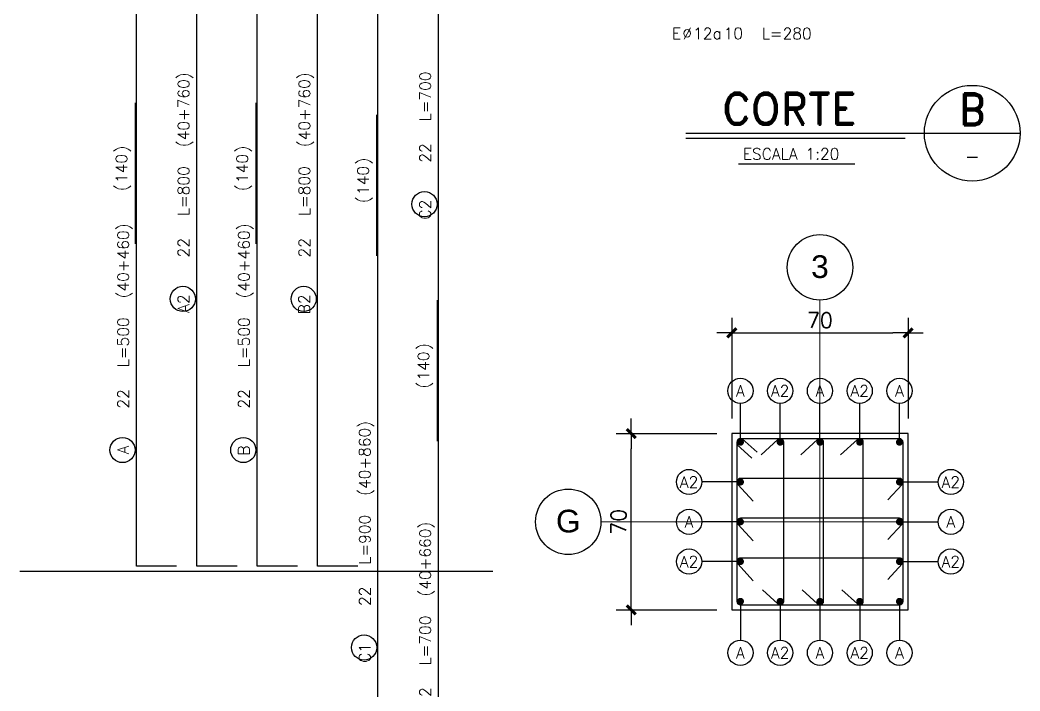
# Model space of a CAD drawing. Extents: x -9133 to 18268, y -11863 to 17290.
# Drawn here: x 3773 to 4767, y 1670 to 2336 of the extents above; entities that cross this region are included whole.
import ezdxf
from ezdxf.enums import TextEntityAlignment as Align

# ---------------------------------------------------------------- set-up
doc = ezdxf.new("R2010")
doc.units = 0
doc.header["$LTSCALE"] = 30
doc.header["$MEASUREMENT"] = 0
doc.layers.get('0').update_dxf_attribs({"linetype": 'CONTINUOUS'})
for name, color, linetype in [('EJEG$0$RL-CORTES', 5, 'CONTINUOUS'), ('EJEG$0$RLA-CORTES', 5, 'CONTINUOUS'), ('EJEG$0$RLA-COTAS2', 1, 'CONTINUOUS'), ('EJEG$0$RLA-FE', 7, 'CONTINUOUS')]:
    doc.layers.add(name, color=color, linetype=linetype)
doc.layers.add('EJEG$0$RLA-EJE', color=3, linetype='CONTINUOUS', lineweight=25)
doc.layers.add('EJEG$0$RLA-EJES', color=1, linetype='CONTINUOUS', lineweight=9)
doc.styles.add('EJEG$0$Arial_1', font='arial.ttf', dxfattribs={"height": 22.5})
doc.styles.add('EJEG$0$RomanS', font='romans.shx', dxfattribs={"height": 11.25})
doc.styles.add('EJEG$0$SIETE50', font='ROMAND.SHX', dxfattribs={"height": 31.5})
doc.dimstyles.new('EJEG$0$ING20', dxfattribs={"dimscale": 50, "dimtxt": 0.27, "dimasz": 0.3, "dimexe": 0.2, "dimexo": 1, "dimgap": 0.1, "dimtad": 1, "dimlfac": 0.4, "dimzin": 12, "dimdsep": 46, "dimtxsty": 'EJEG$0$RomanS', "dimblk1": 'EJEG$0$TICK1', "dimblk2": 'EJEG$0$TICK1', "dimsah": 1, "dimcen": 0.09, "dimse1": 1, "dimse2": 1, "dimclrd": 2, "dimclre": 4, "dimclrt": 3, "dimadec": 0, "dimazin": 0, "dimtfac": 1, "dimtix": 1, "dimtmove": 2, "dimatfit": 3, "dimldrblk": 'EJEG$0$TICK1', "dimfxl": 1, "dimtolj": 1, "dimtzin": 12, "dimarcsym": 0})

# ---------------------------------------------------------------- blocks, each defined once
blk = doc.blocks.new('EJEG$0$TICK1')
at = {"color": 2}
for points in [[(0, 0), (-1, 0)], [(0, 0), (1, 0)]]:
    blk.add_lwpolyline(points, dxfattribs=at)
at = {"color": 2, "const_width": 0.2}
blk.add_lwpolyline([(-0.3, -0.3), (0.3, 0.3)], dxfattribs=at)
blk = doc.blocks.new('*D126')
at = {"layer": 'EJEG$0$RLA-CORTES', "color": 2, "lineweight": -2, "transparency": 16777216}
blk.add_line((-100, 15), (-100, 160), dxfattribs=at)
at = {"layer": 'EJEG$0$RLA-CORTES', "color": 2, "lineweight": -2, "transparency": 16777216, "xscale": 15, "yscale": 15, "zscale": 15}
for p, rotation in [((-100, 175), 90), ((-100, 0), 270)]:
    blk.add_blockref('EJEG$0$TICK1', p, dxfattribs=dict(at, rotation=rotation))
at = {"layer": 'EJEG$0$RLA-CORTES', "color": 3, "transparency": 16777216, "insert": (-112.57, 87.5), "char_height": 15, "attachment_point": 5, "rotation": 90, "style": 'EJEG$0$RomanS'}
blk.add_mtext('\\A1;70', dxfattribs=at)
blk = doc.blocks.new('*D127')
at = {"layer": 'EJEG$0$RLA-CORTES', "color": 2, "lineweight": -2, "transparency": 16777216}
blk.add_line((15, 275), (160, 275), dxfattribs=at)
at = {"layer": 'EJEG$0$RLA-CORTES', "color": 2, "lineweight": -2, "transparency": 16777216, "xscale": 15, "yscale": 15, "zscale": 15, "rotation": 180}
blk.add_blockref('EJEG$0$TICK1', (0, 275), dxfattribs=at)
at = {"layer": 'EJEG$0$RLA-CORTES', "color": 2, "lineweight": -2, "transparency": 16777216, "xscale": 15, "yscale": 15, "zscale": 15}
blk.add_blockref('EJEG$0$TICK1', (175, 275), dxfattribs=at)
at = {"layer": 'EJEG$0$RLA-CORTES', "color": 3, "transparency": 16777216, "insert": (87.5, 287.57), "char_height": 15, "attachment_point": 5, "style": 'EJEG$0$RomanS'}
blk.add_mtext('\\A1;70', dxfattribs=at)
blk = doc.blocks.new('*U38')
at = {"color": 2}
for p, q in [((10.31, 170), (25.06, 156.5)), ((5, 164.28), (19.75, 150.77))]:
    blk.add_line(p, q, dxfattribs=at)
at = {"layer": 'EJEG$0$RLA-CORTES', "color": 2}
for p, q in [((166.5, 170), (8.5, 170)), ((5, 166.5), (5, 8.5)), ((170, 8.5), (170, 166.5)), ((8.5, 5), (166.5, 5))]:
    blk.add_line(p, q, dxfattribs=at)
for centre, start, end in [((8.5, 166.5), 90, 180), ((166.5, 166.5), 0, 90), ((8.5, 8.5), 180, 270), ((166.5, 8.5), 270, 0)]:
    blk.add_arc(centre, 3.5, start, end, dxfattribs=at)
blk = doc.blocks.new('*U98')
at = {"layer": 'EJEG$0$RL-CORTES', "color": 1}
blk.add_lwpolyline([(0, 0), (0, 19.25), (0, 38.5)], dxfattribs=at)
at = {"layer": 'EJEG$0$RL-CORTES', "color": 2, "const_width": 3.5}
blk.add_lwpolyline([(-1.75, 0, 1), (1.75, 0, 1)], format="xyb", close=True, dxfattribs=at)
at = {"layer": 'EJEG$0$RL-CORTES', "color": 2}
blk.add_circle((0, 51), 12.5, dxfattribs=at)
at = {"layer": 'EJEG$0$RL-CORTES', "color": 9, "style": 'EJEG$0$RomanS', "flags": 12}
blk.add_attdef('LIN_FE', text='', height=11.25, rotation=180, dxfattribs=at).set_placement((0.02, 56.76), align=Align.CENTER)
blk = doc.blocks.new('EJEG$0$L')
at = {"layer": 'EJEG$0$RL-CORTES', "color": 1}
blk.add_lwpolyline([(0, 0), (0, 19.25), (0, 38.5)], dxfattribs=at)
at = {"layer": 'EJEG$0$RL-CORTES', "color": 2, "const_width": 3.5}
blk.add_lwpolyline([(-1.75, 0, 1), (1.75, 0, 1)], format="xyb", close=True, dxfattribs=at)
at = {"layer": 'EJEG$0$RL-CORTES', "color": 2}
blk.add_circle((0, 51), 12.5, dxfattribs=at)
at = {"layer": 'EJEG$0$RL-CORTES', "color": 9, "style": 'EJEG$0$RomanS', "flags": 12}
blk.add_attdef('LIN_FE', text='', height=11.25, dxfattribs=at).set_placement((-0.02, 45.24), align=Align.CENTER)
blk = doc.blocks.new('*U99')
at = {"layer": 'EJEG$0$RL-CORTES', "color": 1}
blk.add_lwpolyline([(0, 0), (0, 19.25), (0, 38.5)], dxfattribs=at)
at = {"layer": 'EJEG$0$RL-CORTES', "color": 2, "const_width": 3.5}
blk.add_lwpolyline([(-1.75, 0, 1), (1.75, 0, 1)], format="xyb", close=True, dxfattribs=at)
at = {"layer": 'EJEG$0$RL-CORTES', "color": 2}
blk.add_circle((0, 51), 12.5, dxfattribs=at)
at = {"layer": 'EJEG$0$RL-CORTES', "color": 9, "style": 'EJEG$0$RomanS', "flags": 12}
blk.add_attdef('LIN_FE', text='', height=11.25, rotation=90, dxfattribs=at).set_placement((5.76, 50.98), align=Align.CENTER)
blk = doc.blocks.new('*U100')
at = {"layer": 'EJEG$0$RL-CORTES', "color": 1}
blk.add_lwpolyline([(0, 0), (0, 19.25), (0, 38.5)], dxfattribs=at)
at = {"layer": 'EJEG$0$RL-CORTES', "color": 2, "const_width": 3.5}
blk.add_lwpolyline([(-1.75, 0, 1), (1.75, 0, 1)], format="xyb", close=True, dxfattribs=at)
at = {"layer": 'EJEG$0$RL-CORTES', "color": 2}
blk.add_circle((0, 51), 12.5, dxfattribs=at)
at = {"layer": 'EJEG$0$RL-CORTES', "color": 9, "style": 'EJEG$0$RomanS', "flags": 12}
blk.add_attdef('LIN_FE', text='', height=11.25, rotation=270, dxfattribs=at).set_placement((-5.76, 51.02), align=Align.CENTER)
blk = doc.blocks.new('*U44')
at = {"layer": 'EJEG$0$RLA-CORTES', "color": 2}
for p, q in [((-2.36, 160.58), (-18.96, 145.39)), ((3.5, 0), (3.5, 158)), ((-17.69, 11.45), (-2.36, -2.58))]:
    blk.add_line(p, q, dxfattribs=at)
for centre, start, end in [((0, 158), 0, 132.47026), ((0, 0), 227.52974, 0)]:
    blk.add_arc(centre, 3.5, start, end, dxfattribs=at)
blk = doc.blocks.new('*U45')
at = {"layer": 'EJEG$0$RLA-CORTES', "color": 2}
for p, q in [((0, 3.5), (-158, 3.5)), ((-160.58, -2.36), (-145.39, -18.96)), ((-11.45, -17.69), (2.58, -2.36))]:
    blk.add_line(p, q, dxfattribs=at)
for centre, start, end in [((-158, 0), 90, 222.47026), ((0, 0), 317.52974, 90)]:
    blk.add_arc(centre, 3.5, start, end, dxfattribs=at)
blk = doc.blocks.new('EJEG$0$TITULO_CORTE')
at = {"layer": 'EJEG$0$RLA-CORTES', "color": 6}
for p, q in [((-45.82, -250), (286.21, -250)), ((-45.82, -255), (172.21, -255))]:
    blk.add_line(p, q, dxfattribs=at)
at = {"layer": 'EJEG$0$RLA-CORTES', "color": 3}
blk.add_line((6.57, -280.48), (122.1, -280.48), dxfattribs=at)
blk.add_circle((238.71, -250), 47.5, dxfattribs=at)
at = {"layer": 'EJEG$0$RLA-CORTES', "color": 6, "style": 'EJEG$0$SIETE50'}
blk.add_text('CORTE', height=31.5, dxfattribs=at).set_placement((-9.55, -241.42))
at = {"layer": 'EJEG$0$RLA-CORTES', "color": 6, "style": 'EJEG$0$SIETE50', "flags": 12}
blk.add_attdef('CORTE', text='', height=31.5, dxfattribs=at).set_placement((238.79, -226.4), align=Align.MIDDLE_CENTER)
at = {"layer": 'EJEG$0$RLA-CORTES', "color": 3, "style": 'EJEG$0$RomanS', "flags": 12}
blk.add_attdef('ESCALA', (10.88, -276.25), '', height=11.25, dxfattribs=at)
blk.add_attdef('PLANO', text='', height=13, dxfattribs=at).set_placement((238.87, -272.79), align=Align.MIDDLE)
blk = doc.blocks.new('*U108')
at = {"layer": 'EJEG$0$RLA-FE'}
for p, q in [((0, -40), (0, 0)), ((0, 0), (378.21, 0)), ((378.21, 0), (428.21, 0)), ((428.21, 0), (460, 0)), ((460, 0), (460, 0))]:
    blk.add_line(p, q, dxfattribs=at)
at = {"layer": 'EJEG$0$RLA-FE', "color": 2}
blk.add_circle((115.31, 13.77), 12.5, dxfattribs=at)
at = {"layer": 'EJEG$0$RLA-FE', "color": 3, "style": 'EJEG$0$RomanS', "flags": 8}
blk.add_attdef('LIN_FE', text='', height=11.25, dxfattribs=at).set_placement((119.78, 7.56), align=Align.RIGHT)
at = {"layer": 'EJEG$0$RLA-FE', "color": 3, "style": 'EJEG$0$RomanS'}
for tag, p, flags in [('IGUAL', (128.26, 7.66), 14), ('PHI', (145.59, 7.66), 14), ('DIAM', (156.45, 7.45), 12), ('MINUS', (178.47, 7.45), 13), ('MARK', (191.86, 7.45), 13), ('TEXTO_FE1', (197.39, 7.45), 8), ('TEXTO_FE2', (265.89, 7.46), 8), ('TIPO', (237.45, -75.66), 13), ('NVECES', (223.89, -94.6), 13), ('NUMFE', (226.77, -114.36), 13), ('NUM', (237.65, -133.26), 13)]:
    blk.add_attdef(tag, p, '', height=11.25, dxfattribs=dict(at, flags=flags))
blk = doc.blocks.new('*U101')
at = {"layer": 'EJEG$0$RLA-FE'}
for p, q in [((0, 0), (0, 0)), ((0, 0), (818.21, 0)), ((818.21, 0), (868.21, 0)), ((868.21, 0), (900, 0)), ((900, 0), (900, 0))]:
    blk.add_line(p, q, dxfattribs=at)
at = {"layer": 'EJEG$0$RLA-FE', "color": 2}
blk.add_circle((335.31, 13.77), 12.5, dxfattribs=at)
at = {"layer": 'EJEG$0$RLA-FE', "color": 3, "style": 'EJEG$0$RomanS', "flags": 8}
blk.add_attdef('LIN_FE', text='', height=11.25, dxfattribs=at).set_placement((339.78, 7.56), align=Align.RIGHT)
at = {"layer": 'EJEG$0$RLA-FE', "color": 3, "style": 'EJEG$0$RomanS'}
for tag, p, flags in [('IGUAL', (348.26, 7.66), 14), ('PHI', (365.59, 7.66), 14), ('DIAM', (376.45, 7.45), 12), ('MINUS', (398.47, 7.45), 13), ('MARK', (411.86, 7.45), 13), ('TEXTO_FE1', (417.39, 7.45), 8), ('TEXTO_FE2', (485.89, 7.46), 8), ('TIPO', (457.45, -75.66), 13), ('NVECES', (443.89, -94.6), 13), ('NUMFE', (446.77, -114.36), 13), ('NUM', (457.65, -133.26), 13)]:
    blk.add_attdef(tag, p, '', height=11.25, dxfattribs=dict(at, flags=flags))
blk = doc.blocks.new('*U77')
at = {"layer": 'EJEG$0$RLA-FE', "color": 6}
blk.add_line((0, 1), (140, 1), dxfattribs=at)
at = {"layer": 'EJEG$0$RLA-FE', "color": 3, "style": 'EJEG$0$RomanS', "flags": 8}
for tag, p in [('(', (55.66, 9.14)), ('EMP', (74.68, 9.14)), (')', (93.99, 9.14))]:
    blk.add_attdef(tag, text='', height=11.25, dxfattribs=at).set_placement(p, align=Align.CENTER)
blk = doc.blocks.new('*U107')
at = {"layer": 'EJEG$0$RLA-FE'}
for p, q in [((0, -40), (0, 0)), ((0, 0), (678.21, 0)), ((678.21, 0), (728.21, 0)), ((728.21, 0), (760, 0)), ((760, 0), (760, 0))]:
    blk.add_line(p, q, dxfattribs=at)
at = {"layer": 'EJEG$0$RLA-FE', "color": 2}
blk.add_circle((265.31, 13.77), 12.5, dxfattribs=at)
at = {"layer": 'EJEG$0$RLA-FE', "color": 3, "style": 'EJEG$0$RomanS', "flags": 8}
blk.add_attdef('LIN_FE', text='', height=11.25, dxfattribs=at).set_placement((269.78, 7.56), align=Align.RIGHT)
at = {"layer": 'EJEG$0$RLA-FE', "color": 3, "style": 'EJEG$0$RomanS'}
for tag, p, flags in [('IGUAL', (278.26, 7.66), 14), ('PHI', (295.59, 7.66), 14), ('DIAM', (306.45, 7.45), 12), ('MINUS', (328.47, 7.45), 13), ('MARK', (341.86, 7.45), 13), ('TEXTO_FE1', (347.39, 7.45), 8), ('TEXTO_FE2', (415.89, 7.46), 8), ('TIPO', (387.45, -75.66), 13), ('NVECES', (373.89, -94.6), 13), ('NUMFE', (376.77, -114.36), 13), ('NUM', (387.65, -133.26), 13)]:
    blk.add_attdef(tag, p, '', height=11.25, dxfattribs=dict(at, flags=flags))
blk = doc.blocks.new('*U58')
at = {"layer": 'EJEG$0$RLA-FE'}
for p, q in [((0, -40), (0, 0)), ((0, 0), (378.21, 0)), ((378.21, 0), (428.21, 0)), ((428.21, 0), (460, 0)), ((460, 0), (460, 0))]:
    blk.add_line(p, q, dxfattribs=at)
at = {"layer": 'EJEG$0$RLA-FE', "color": 2}
blk.add_circle((115.31, 13.77), 12.5, dxfattribs=at)
at = {"layer": 'EJEG$0$RLA-FE', "color": 3, "style": 'EJEG$0$RomanS', "flags": 8}
blk.add_attdef('LIN_FE', text='', height=11.25, dxfattribs=at).set_placement((119.78, 7.56), align=Align.RIGHT)
at = {"layer": 'EJEG$0$RLA-FE', "color": 3, "style": 'EJEG$0$RomanS'}
for tag, p, flags in [('IGUAL', (128.26, 7.66), 14), ('PHI', (145.59, 7.66), 14), ('DIAM', (156.45, 7.45), 12), ('MINUS', (178.47, 7.45), 13), ('MARK', (191.86, 7.45), 13), ('TEXTO_FE1', (197.39, 7.45), 8), ('TEXTO_FE2', (265.89, 7.46), 8), ('TIPO', (237.45, -75.66), 13), ('NVECES', (223.89, -94.6), 13), ('NUMFE', (226.77, -114.36), 13), ('NUM', (237.65, -133.26), 13)]:
    blk.add_attdef(tag, p, '', height=11.25, dxfattribs=dict(at, flags=flags))
blk = doc.blocks.new('*U53')
at = {"layer": 'EJEG$0$RLA-FE'}
for p, q in [((0, -40), (0, 0)), ((0, 0), (778.21, 0)), ((778.21, 0), (828.21, 0)), ((828.21, 0), (860, 0)), ((860, 0), (860, 0))]:
    blk.add_line(p, q, dxfattribs=at)
at = {"layer": 'EJEG$0$RLA-FE', "color": 2}
blk.add_circle((315.31, 13.77), 12.5, dxfattribs=at)
at = {"layer": 'EJEG$0$RLA-FE', "color": 3, "style": 'EJEG$0$RomanS', "flags": 8}
blk.add_attdef('LIN_FE', text='', height=11.25, dxfattribs=at).set_placement((319.78, 7.56), align=Align.RIGHT)
at = {"layer": 'EJEG$0$RLA-FE', "color": 3, "style": 'EJEG$0$RomanS'}
for tag, p, flags in [('IGUAL', (328.26, 7.66), 14), ('PHI', (345.59, 7.66), 14), ('DIAM', (356.45, 7.45), 12), ('MINUS', (378.47, 7.45), 13), ('MARK', (391.86, 7.45), 13), ('TEXTO_FE1', (397.39, 7.45), 8), ('TEXTO_FE2', (465.89, 7.46), 8), ('TIPO', (437.45, -75.66), 13), ('NVECES', (423.89, -94.6), 13), ('NUMFE', (426.77, -114.36), 13), ('NUM', (437.65, -133.26), 13)]:
    blk.add_attdef(tag, p, '', height=11.25, dxfattribs=dict(at, flags=flags))
blk = doc.blocks.new('*U106')
at = {"layer": 'EJEG$0$RLA-FE'}
for p, q in [((-100, 0), (-100, 0)), ((-100, 0), (718.21, 0)), ((718.21, 0), (768.21, 0)), ((768.21, 0), (800, 0)), ((800, 0), (800, 0))]:
    blk.add_line(p, q, dxfattribs=at)
at = {"layer": 'EJEG$0$RLA-FE', "color": 2}
blk.add_circle((235.31, 13.77), 12.5, dxfattribs=at)
at = {"layer": 'EJEG$0$RLA-FE', "color": 3, "style": 'EJEG$0$RomanS', "flags": 8}
blk.add_attdef('LIN_FE', text='', height=11.25, dxfattribs=at).set_placement((239.78, 7.56), align=Align.RIGHT)
at = {"layer": 'EJEG$0$RLA-FE', "color": 3, "style": 'EJEG$0$RomanS'}
for tag, p, flags in [('IGUAL', (248.26, 7.66), 14), ('PHI', (265.59, 7.66), 14), ('DIAM', (276.45, 7.45), 12), ('MINUS', (298.47, 7.45), 13), ('MARK', (311.86, 7.45), 13), ('TEXTO_FE1', (317.39, 7.45), 8), ('TEXTO_FE2', (385.89, 7.46), 8), ('TIPO', (357.45, -75.66), 13), ('NVECES', (343.89, -94.6), 13), ('NUMFE', (346.77, -114.36), 13), ('NUM', (357.65, -133.26), 13)]:
    blk.add_attdef(tag, p, '', height=11.25, dxfattribs=dict(at, flags=flags))
blk = doc.blocks.new('*U111')
at = {"layer": 'EJEG$0$RLA-FE'}
for p, q in [((0, -40), (0, 0)), ((0, 0), (578.21, 0)), ((578.21, 0), (628.21, 0)), ((628.21, 0), (660, 0)), ((660, 0), (660, 0))]:
    blk.add_line(p, q, dxfattribs=at)
at = {"layer": 'EJEG$0$RLA-FE', "color": 2}
blk.add_circle((215.31, 13.77), 12.5, dxfattribs=at)
at = {"layer": 'EJEG$0$RLA-FE', "color": 3, "style": 'EJEG$0$RomanS', "flags": 8}
blk.add_attdef('LIN_FE', text='', height=11.25, dxfattribs=at).set_placement((219.78, 7.56), align=Align.RIGHT)
at = {"layer": 'EJEG$0$RLA-FE', "color": 3, "style": 'EJEG$0$RomanS'}
for tag, p, flags in [('IGUAL', (228.26, 7.66), 14), ('PHI', (245.59, 7.66), 14), ('DIAM', (256.45, 7.45), 12), ('MINUS', (278.47, 7.45), 13), ('MARK', (291.86, 7.45), 13), ('TEXTO_FE1', (297.39, 7.45), 8), ('TEXTO_FE2', (365.89, 7.46), 8), ('TIPO', (337.45, -75.66), 13), ('NVECES', (323.89, -94.6), 13), ('NUMFE', (326.77, -114.36), 13), ('NUM', (337.65, -133.26), 13)]:
    blk.add_attdef(tag, p, '', height=11.25, dxfattribs=dict(at, flags=flags))
blk = doc.blocks.new('*U57')
at = {"layer": 'EJEG$0$RLA-FE'}
for p, q in [((0, 0), (0, 0)), ((0, 0), (618.21, 0)), ((618.21, 0), (668.21, 0)), ((668.21, 0), (700, 0)), ((700, 0), (700, 0))]:
    blk.add_line(p, q, dxfattribs=at)
at = {"layer": 'EJEG$0$RLA-FE', "color": 2}
blk.add_circle((235.31, 13.77), 12.5, dxfattribs=at)
at = {"layer": 'EJEG$0$RLA-FE', "color": 3, "style": 'EJEG$0$RomanS', "flags": 8}
blk.add_attdef('LIN_FE', text='', height=11.25, dxfattribs=at).set_placement((239.78, 7.56), align=Align.RIGHT)
at = {"layer": 'EJEG$0$RLA-FE', "color": 3, "style": 'EJEG$0$RomanS'}
for tag, p, flags in [('IGUAL', (248.26, 7.66), 14), ('PHI', (265.59, 7.66), 14), ('DIAM', (276.45, 7.45), 12), ('MINUS', (298.47, 7.45), 13), ('MARK', (311.86, 7.45), 13), ('TEXTO_FE1', (317.39, 7.45), 8), ('TEXTO_FE2', (385.89, 7.46), 8), ('TIPO', (357.45, -75.66), 13), ('NVECES', (343.89, -94.6), 13), ('NUMFE', (346.77, -114.36), 13), ('NUM', (357.65, -133.26), 13)]:
    blk.add_attdef(tag, p, '', height=11.25, dxfattribs=dict(at, flags=flags))
blk = doc.blocks.new('*U103')
at = {"layer": 'EJEG$0$RLA-FE'}
for p, q in [((0, 0), (0, 0)), ((0, 0), (818.21, 0)), ((818.21, 0), (868.21, 0)), ((868.21, 0), (900, 0)), ((900, 0), (900, 0))]:
    blk.add_line(p, q, dxfattribs=at)
at = {"layer": 'EJEG$0$RLA-FE', "color": 2}
blk.add_circle((335.31, 13.77), 12.5, dxfattribs=at)
at = {"layer": 'EJEG$0$RLA-FE', "color": 3, "style": 'EJEG$0$RomanS', "flags": 8}
blk.add_attdef('LIN_FE', text='', height=11.25, dxfattribs=at).set_placement((339.78, 7.56), align=Align.RIGHT)
at = {"layer": 'EJEG$0$RLA-FE', "color": 3, "style": 'EJEG$0$RomanS'}
for tag, p, flags in [('IGUAL', (348.26, 7.66), 14), ('PHI', (365.59, 7.66), 14), ('DIAM', (376.45, 7.45), 12), ('MINUS', (398.47, 7.45), 13), ('MARK', (411.86, 7.45), 13), ('TEXTO_FE1', (417.39, 7.45), 8), ('TEXTO_FE2', (485.89, 7.46), 8), ('TIPO', (457.45, -75.66), 13), ('NVECES', (443.89, -94.6), 13), ('NUMFE', (446.77, -114.36), 13), ('NUM', (457.65, -133.26), 13)]:
    blk.add_attdef(tag, p, '', height=11.25, dxfattribs=dict(at, flags=flags))
blk = doc.blocks.new('*U36')
at = {"layer": 'EJEG$0$RLA-FE', "color": 3, "style": 'EJEG$0$RomanS'}
for tag, flags, p in [('PARCIAL1', 8, (98.83, 39.99)), ('DIAM', 12, (45.02, -156.76))]:
    blk.add_attdef(tag, text='', height=11.25, dxfattribs=dict(at, flags=flags)).set_placement(p, align=Align.CENTER)
at = {"layer": 'EJEG$0$RLA-FE', "color": 3, "style": 'EJEG$0$RomanS', "flags": 8}
for tag, p in [('PARCIAL2', (-0.61, -58.14)), ('ESTRIBO', (23.52, -156.76))]:
    blk.add_attdef(tag, text='', height=11.25, dxfattribs=at).set_placement(p, align=Align.RIGHT)
at = {"layer": 'EJEG$0$RLA-FE', "color": 3, "style": 'EJEG$0$RomanS'}
for tag, p, flags in [('PHI', (24.72, -156.54), 12), ('A', (54.81, -156.54), 12), ('ESP', (65.66, -156.54), 12), ('TEXTO_FE1', (103.59, -156.76), 8), ('TIPO', (99.44, -210.23), 13), ('CORTE', (85.57, -229.16), 13), ('NUM', (93.46, -248.93), 13)]:
    blk.add_attdef(tag, p, '', height=11.25, dxfattribs=dict(at, flags=flags))
blk = doc.blocks.new('EJEG$0$Grid - RLE-EJE-192293-EJE I_')
at = {"layer": 'EJEG$0$RLA-EJE'}
blk.add_circle((410.2, 1495.5), 32.5, dxfattribs=at)
blk = doc.blocks.new('*U33')
at = {"layer": 'EJEG$0$RLA-CORTES', "color": 1}
for p, q in [((0, 290), (0, 190)), ((175, 290), (175, 190)), ((-115, 175), (-15, 175)), ((-115, 0), (-15, 0))]:
    blk.add_line(p, q, dxfattribs=at)
at = {"layer": 'EJEG$0$RLA-CORTES'}
for p, q in [((175, 175), (0, 175)), ((0, 175), (0, 0)), ((175, 0), (175, 175)), ((0, 0), (175, 0))]:
    blk.add_line(p, q, dxfattribs=at)
dim = blk.add_linear_dim(base=(175, 275), p1=(0, 275), p2=(175, 275), dimstyle='EJEG$0$ING20', dxfattribs=at)
dim.commit()
dim.dimension.update_dxf_attribs({"geometry": '*D127', "text_midpoint": (87.5, 287.569)})
dim = blk.add_linear_dim(base=(-100, 175), p1=(-100, 0), p2=(-100, 175), angle=90, dimstyle='EJEG$0$ING20', dxfattribs=at)
dim.commit()
dim.dimension.update_dxf_attribs({"geometry": '*D126', "text_midpoint": (-112.569, 87.5)})
blk = doc.blocks.new('EJEG')
at = {"layer": 'EJEG$0$RLA-COTAS2'}
blk.add_line((1642.61, -581), (2112.29, -581), dxfattribs=at)
at = {"layer": 'EJEG$0$RLA-EJES'}
for p, q in [((2437.22, -639.99), (2437.22, -311.86)), ((2547.85, -531.91), (2219.72, -531.91))]:
    blk.add_line(p, q, dxfattribs=at)
at = {"layer": 'EJEG$0$RLA-CORTES'}
ref = blk.add_blockref('EJEG$0$TITULO_CORTE', (2349.72, 103.78), dxfattribs=at)
ref.add_attrib('ESCALA', 'ESCALA 1:20', (2360.59, -172.48), dxfattribs={"color": 3, "height": 11.25, "style": 'EJEG$0$RomanS'})
ref.add_attrib('CORTE', 'B', dxfattribs={"color": 6, "height": 31.5, "style": 'EJEG$0$SIETE50'}).set_placement((2588.51, -122.62), align=Align.MIDDLE_CENTER)
ref.add_attrib('PLANO', '-', dxfattribs={"color": 3, "height": 13, "style": 'EJEG$0$RomanS'}).set_placement((2588.58, -169.02), align=Align.MIDDLE)
for name in ['*U38', '*U33']:
    blk.add_blockref(name, (2349.72, -619.41), dxfattribs=at)
at = {"layer": 'EJEG$0$RLA-EJE'}
for p in [(2027.01, -1774.86), (1777.01, -2027.41)]:
    blk.add_blockref('EJEG$0$Grid - RLE-EJE-192293-EJE I_', p, dxfattribs=at)
at = {"layer": 'EJEG$0$RLA-FE'}
ref = blk.add_blockref('EJEG$0$L', (2358.22, -452.91), dxfattribs=at)
ref.add_attrib('LIN_FE', 'A', dxfattribs={"layer": 'EJEG$0$RL-CORTES', "color": 9, "height": 11.25, "style": 'EJEG$0$RomanS'}).set_placement((2358.19, -407.67), align=Align.CENTER)
ref = blk.add_blockref('EJEG$0$L', (2397.72, -452.91), dxfattribs=at)
ref.add_attrib('LIN_FE', 'A2', dxfattribs={"layer": 'EJEG$0$RL-CORTES', "color": 9, "height": 11.25, "style": 'EJEG$0$RomanS'}).set_placement((2397.69, -407.67), align=Align.CENTER)
ref = blk.add_blockref('EJEG$0$L', (2437.22, -452.91), dxfattribs=at)
ref.add_attrib('LIN_FE', 'A', dxfattribs={"layer": 'EJEG$0$RL-CORTES', "color": 9, "height": 11.25, "style": 'EJEG$0$RomanS'}).set_placement((2437.19, -407.67), align=Align.CENTER)
ref = blk.add_blockref('EJEG$0$L', (2476.72, -452.91), dxfattribs=at)
ref.add_attrib('LIN_FE', 'A2', dxfattribs={"layer": 'EJEG$0$RL-CORTES', "color": 9, "height": 11.25, "style": 'EJEG$0$RomanS'}).set_placement((2476.69, -407.67), align=Align.CENTER)
ref = blk.add_blockref('EJEG$0$L', (2516.22, -452.91), dxfattribs=at)
ref.add_attrib('LIN_FE', 'A', dxfattribs={"layer": 'EJEG$0$RL-CORTES', "color": 9, "height": 11.25, "style": 'EJEG$0$RomanS'}).set_placement((2516.19, -407.67), align=Align.CENTER)
ref = blk.add_blockref('*U36', (2275.79, 103.78), dxfattribs=at)
ref.add_attrib('DIAM', '12', dxfattribs={"color": 3, "height": 11.25, "style": 'EJEG$0$RomanS'}).set_placement((2320.81, -52.98), align=Align.CENTER)
ref.add_attrib('ESTRIBO', 'E', dxfattribs={"color": 3, "height": 11.25, "style": 'EJEG$0$RomanS'}).set_placement((2299.32, -52.98), align=Align.RIGHT)
ref.add_attrib('TEXTO_FE1', 'L=280', (2379.38, -52.98), dxfattribs={"color": 3, "height": 11.25, "style": 'EJEG$0$RomanS'})
ref.add_attrib('PHI', '%%C', (2300.51, -52.77), dxfattribs={"color": 3, "height": 11.25, "style": 'EJEG$0$RomanS'})
ref.add_attrib('A', 'a', (2330.6, -52.77), dxfattribs={"color": 3, "height": 11.25, "style": 'EJEG$0$RomanS'})
ref.add_attrib('ESP', '10', (2341.45, -52.77), dxfattribs={"color": 3, "height": 11.25, "style": 'EJEG$0$RomanS'})
for name, p in [('*U45', (2516.22, -492.41)), ('*U45', (2516.22, -531.91)), ('*U45', (2516.22, -571.41)), ('*U44', (2397.72, -610.91)), ('*U44', (2437.22, -610.91)), ('*U44', (2476.72, -610.91))]:
    blk.add_blockref(name, p, dxfattribs=at)
ref = blk.add_blockref('*U100', (2358.22, -492.41), dxfattribs=dict(at, rotation=90))
ref.add_attrib('LIN_FE', 'A2', dxfattribs={"layer": 'EJEG$0$RL-CORTES', "color": 9, "height": 11.25, "style": 'EJEG$0$RomanS'}).set_placement((2307.19, -498.17), align=Align.CENTER)
ref = blk.add_blockref('*U100', (2358.22, -531.91), dxfattribs=dict(at, rotation=90))
ref.add_attrib('LIN_FE', 'A', dxfattribs={"layer": 'EJEG$0$RL-CORTES', "color": 9, "height": 11.25, "style": 'EJEG$0$RomanS'}).set_placement((2307.19, -537.67), align=Align.CENTER)
ref = blk.add_blockref('*U100', (2358.22, -571.41), dxfattribs=dict(at, rotation=90))
ref.add_attrib('LIN_FE', 'A2', dxfattribs={"layer": 'EJEG$0$RL-CORTES', "color": 9, "height": 11.25, "style": 'EJEG$0$RomanS'}).set_placement((2307.19, -577.17), align=Align.CENTER)
ref = blk.add_blockref('*U101', (1758.18, -256), dxfattribs=dict(at, rotation=90))
ref.add_attrib('DIAM', '22', (1750.73, 120.45), dxfattribs={"color": 3, "height": 11.25, "rotation": 90, "style": 'EJEG$0$RomanS'})
ref.add_attrib('LIN_FE', 'A', dxfattribs={"color": 3, "height": 11.25, "rotation": 90, "style": 'EJEG$0$RomanS'}).set_placement((1750.62, 83.78), align=Align.RIGHT)
ref.add_attrib('TEXTO_FE1', 'L=900', (1750.73, 161.39), dxfattribs={"color": 3, "height": 11.25, "rotation": 90, "style": 'EJEG$0$RomanS'})
ref = blk.add_blockref('*U103', (1878.18, -256), dxfattribs=dict(at, rotation=90))
ref.add_attrib('DIAM', '25', (1870.73, 120.45), dxfattribs={"color": 3, "height": 11.25, "rotation": 90, "style": 'EJEG$0$RomanS'})
ref.add_attrib('LIN_FE', 'B', dxfattribs={"color": 3, "height": 11.25, "rotation": 90, "style": 'EJEG$0$RomanS'}).set_placement((1870.62, 83.78), align=Align.RIGHT)
ref.add_attrib('TEXTO_FE1', 'L=900', (1870.73, 161.39), dxfattribs={"color": 3, "height": 11.25, "rotation": 90, "style": 'EJEG$0$RomanS'})
ref = blk.add_blockref('*U106', (1998.18, -167.89), dxfattribs=dict(at, rotation=90))
ref.add_attrib('DIAM', '25', (1990.73, 108.55), dxfattribs={"color": 3, "height": 11.25, "rotation": 90, "style": 'EJEG$0$RomanS'})
ref.add_attrib('LIN_FE', 'C1', dxfattribs={"color": 3, "height": 11.25, "rotation": 90, "style": 'EJEG$0$RomanS'}).set_placement((1990.62, 71.89), align=Align.RIGHT)
ref.add_attrib('TEXTO_FE1', 'L=900', (1990.73, 149.5), dxfattribs={"color": 3, "height": 11.25, "rotation": 90, "style": 'EJEG$0$RomanS'})
ref = blk.add_blockref('*U57', (2058.18, -452), dxfattribs=dict(at, rotation=90))
ref.add_attrib('DIAM', '22', (2050.73, -175.55), dxfattribs={"color": 3, "height": 11.25, "rotation": 90, "style": 'EJEG$0$RomanS'})
ref.add_attrib('LIN_FE', 'C2', dxfattribs={"color": 3, "height": 11.25, "rotation": 90, "style": 'EJEG$0$RomanS'}).set_placement((2050.62, -212.22), align=Align.RIGHT)
ref.add_attrib('TEXTO_FE1', 'L=700', (2050.73, -134.61), dxfattribs={"color": 3, "height": 11.25, "rotation": 90, "style": 'EJEG$0$RomanS'})
ref = blk.add_blockref('*U107', (1818.18, -576), dxfattribs=dict(at, rotation=90))
ref.add_attrib('DIAM', '22', (1810.73, -269.55), dxfattribs={"color": 3, "height": 11.25, "rotation": 90, "style": 'EJEG$0$RomanS'})
ref.add_attrib('LIN_FE', 'A2', dxfattribs={"color": 3, "height": 11.25, "rotation": 90, "style": 'EJEG$0$RomanS'}).set_placement((1810.62, -306.22), align=Align.RIGHT)
ref.add_attrib('TEXTO_FE1', 'L=800', (1810.73, -228.61), dxfattribs={"color": 3, "height": 11.25, "rotation": 90, "style": 'EJEG$0$RomanS'})
ref.add_attrib('TEXTO_FE2', '(40+760)', (1810.71, -160.11), dxfattribs={"color": 3, "height": 11.25, "rotation": 90, "style": 'EJEG$0$RomanS'})
ref = blk.add_blockref('*U107', (1938.18, -576), dxfattribs=dict(at, rotation=90))
ref.add_attrib('DIAM', '22', (1930.73, -269.55), dxfattribs={"color": 3, "height": 11.25, "rotation": 90, "style": 'EJEG$0$RomanS'})
ref.add_attrib('LIN_FE', 'B2', dxfattribs={"color": 3, "height": 11.25, "rotation": 90, "style": 'EJEG$0$RomanS'}).set_placement((1930.62, -306.22), align=Align.RIGHT)
ref.add_attrib('TEXTO_FE1', 'L=800', (1930.73, -228.61), dxfattribs={"color": 3, "height": 11.25, "rotation": 90, "style": 'EJEG$0$RomanS'})
ref.add_attrib('TEXTO_FE2', '(40+760)', (1930.71, -160.11), dxfattribs={"color": 3, "height": 11.25, "rotation": 90, "style": 'EJEG$0$RomanS'})
ref = blk.add_blockref('*U108', (1758.18, -576.02), dxfattribs=dict(at, rotation=90))
ref.add_attrib('DIAM', '22', (1750.73, -419.58), dxfattribs={"color": 3, "height": 11.25, "rotation": 90, "style": 'EJEG$0$RomanS'})
ref.add_attrib('LIN_FE', 'A', dxfattribs={"color": 3, "height": 11.25, "rotation": 90, "style": 'EJEG$0$RomanS'}).set_placement((1750.62, -456.24), align=Align.RIGHT)
ref.add_attrib('TEXTO_FE1', 'L=500', (1750.73, -378.63), dxfattribs={"color": 3, "height": 11.25, "rotation": 90, "style": 'EJEG$0$RomanS'})
ref.add_attrib('TEXTO_FE2', '(40+460)', (1750.71, -310.13), dxfattribs={"color": 3, "height": 11.25, "rotation": 90, "style": 'EJEG$0$RomanS'})
ref = blk.add_blockref('*U77', (1758.18, -256), dxfattribs=dict(at, rotation=90))
ref.add_attrib('EMP', '140', dxfattribs={"color": 3, "height": 11.25, "rotation": 90, "style": 'EJEG$0$RomanS'}).set_placement((1749.04, -181.32), align=Align.CENTER)
ref.add_attrib('(', '(', dxfattribs={"color": 3, "height": 11.25, "rotation": 90, "style": 'EJEG$0$RomanS'}).set_placement((1749.04, -200.34), align=Align.CENTER)
ref.add_attrib(')', ')', dxfattribs={"color": 3, "height": 11.25, "rotation": 90, "style": 'EJEG$0$RomanS'}).set_placement((1749.04, -162.01), align=Align.CENTER)
ref = blk.add_blockref('*U58', (1878.18, -576), dxfattribs=dict(at, rotation=90))
ref.add_attrib('DIAM', '22', (1870.73, -419.55), dxfattribs={"color": 3, "height": 11.25, "rotation": 90, "style": 'EJEG$0$RomanS'})
ref.add_attrib('LIN_FE', 'B', dxfattribs={"color": 3, "height": 11.25, "rotation": 90, "style": 'EJEG$0$RomanS'}).set_placement((1870.62, -456.22), align=Align.RIGHT)
ref.add_attrib('TEXTO_FE1', 'L=500', (1870.73, -378.61), dxfattribs={"color": 3, "height": 11.25, "rotation": 90, "style": 'EJEG$0$RomanS'})
ref.add_attrib('TEXTO_FE2', '(40+460)', (1870.71, -310.11), dxfattribs={"color": 3, "height": 11.25, "rotation": 90, "style": 'EJEG$0$RomanS'})
ref = blk.add_blockref('*U77', (1878.18, -256), dxfattribs=dict(at, rotation=90))
ref.add_attrib('EMP', '140', dxfattribs={"color": 3, "height": 11.25, "rotation": 90, "style": 'EJEG$0$RomanS'}).set_placement((1869.04, -181.32), align=Align.CENTER)
ref.add_attrib('(', '(', dxfattribs={"color": 3, "height": 11.25, "rotation": 90, "style": 'EJEG$0$RomanS'}).set_placement((1869.04, -200.34), align=Align.CENTER)
ref.add_attrib(')', ')', dxfattribs={"color": 3, "height": 11.25, "rotation": 90, "style": 'EJEG$0$RomanS'}).set_placement((1869.04, -162.01), align=Align.CENTER)
ref = blk.add_blockref('*U53', (1998.18, -972), dxfattribs=dict(at, rotation=90))
ref.add_attrib('DIAM', '22', (1990.73, -615.55), dxfattribs={"color": 3, "height": 11.25, "rotation": 90, "style": 'EJEG$0$RomanS'})
ref.add_attrib('LIN_FE', 'C1', dxfattribs={"color": 3, "height": 11.25, "rotation": 90, "style": 'EJEG$0$RomanS'}).set_placement((1990.62, -652.22), align=Align.RIGHT)
ref.add_attrib('TEXTO_FE1', 'L=900', (1990.73, -574.61), dxfattribs={"color": 3, "height": 11.25, "rotation": 90, "style": 'EJEG$0$RomanS'})
ref.add_attrib('TEXTO_FE2', '(40+860)', (1990.71, -506.11), dxfattribs={"color": 3, "height": 11.25, "rotation": 90, "style": 'EJEG$0$RomanS'})
ref = blk.add_blockref('*U77', (1998.18, -267.89), dxfattribs=dict(at, rotation=90))
ref.add_attrib('EMP', '140', dxfattribs={"color": 3, "height": 11.25, "rotation": 90, "style": 'EJEG$0$RomanS'}).set_placement((1989.04, -193.21), align=Align.CENTER)
ref.add_attrib('(', '(', dxfattribs={"color": 3, "height": 11.25, "rotation": 90, "style": 'EJEG$0$RomanS'}).set_placement((1989.04, -212.24), align=Align.CENTER)
ref.add_attrib(')', ')', dxfattribs={"color": 3, "height": 11.25, "rotation": 90, "style": 'EJEG$0$RomanS'}).set_placement((1989.04, -173.9), align=Align.CENTER)
ref = blk.add_blockref('*U111', (2058.18, -972), dxfattribs=dict(at, rotation=90))
ref.add_attrib('DIAM', '22', (2050.73, -715.55), dxfattribs={"color": 3, "height": 11.25, "rotation": 90, "style": 'EJEG$0$RomanS'})
ref.add_attrib('LIN_FE', 'C2', dxfattribs={"color": 3, "height": 11.25, "rotation": 90, "style": 'EJEG$0$RomanS'}).set_placement((2050.62, -752.22), align=Align.RIGHT)
ref.add_attrib('TEXTO_FE1', 'L=700', (2050.73, -674.61), dxfattribs={"color": 3, "height": 11.25, "rotation": 90, "style": 'EJEG$0$RomanS'})
ref.add_attrib('TEXTO_FE2', '(40+660)', (2050.71, -606.11), dxfattribs={"color": 3, "height": 11.25, "rotation": 90, "style": 'EJEG$0$RomanS'})
ref = blk.add_blockref('*U77', (2058.18, -452), dxfattribs=dict(at, rotation=90))
ref.add_attrib('EMP', '140', dxfattribs={"color": 3, "height": 11.25, "rotation": 90, "style": 'EJEG$0$RomanS'}).set_placement((2049.04, -377.32), align=Align.CENTER)
ref.add_attrib('(', '(', dxfattribs={"color": 3, "height": 11.25, "rotation": 90, "style": 'EJEG$0$RomanS'}).set_placement((2049.04, -396.34), align=Align.CENTER)
ref.add_attrib(')', ')', dxfattribs={"color": 3, "height": 11.25, "rotation": 90, "style": 'EJEG$0$RomanS'}).set_placement((2049.04, -358.01), align=Align.CENTER)
ref = blk.add_blockref('*U99', (2516.22, -492.41), dxfattribs=dict(at, rotation=270))
ref.add_attrib('LIN_FE', 'A2', dxfattribs={"layer": 'EJEG$0$RL-CORTES', "color": 9, "height": 11.25, "style": 'EJEG$0$RomanS'}).set_placement((2567.19, -498.17), align=Align.CENTER)
ref = blk.add_blockref('*U99', (2516.22, -531.91), dxfattribs=dict(at, rotation=270))
ref.add_attrib('LIN_FE', 'A', dxfattribs={"layer": 'EJEG$0$RL-CORTES', "color": 9, "height": 11.25, "style": 'EJEG$0$RomanS'}).set_placement((2567.19, -537.67), align=Align.CENTER)
ref = blk.add_blockref('*U99', (2516.22, -571.41), dxfattribs=dict(at, rotation=270))
ref.add_attrib('LIN_FE', 'A2', dxfattribs={"layer": 'EJEG$0$RL-CORTES', "color": 9, "height": 11.25, "style": 'EJEG$0$RomanS'}).set_placement((2567.19, -577.17), align=Align.CENTER)
ref = blk.add_blockref('*U98', (2358.22, -610.91), dxfattribs=dict(at, rotation=180))
ref.add_attrib('LIN_FE', 'A', dxfattribs={"layer": 'EJEG$0$RL-CORTES', "color": 9, "height": 11.25, "style": 'EJEG$0$RomanS'}).set_placement((2358.19, -667.67), align=Align.CENTER)
ref = blk.add_blockref('*U98', (2397.72, -610.91), dxfattribs=dict(at, rotation=180))
ref.add_attrib('LIN_FE', 'A2', dxfattribs={"layer": 'EJEG$0$RL-CORTES', "color": 9, "height": 11.25, "style": 'EJEG$0$RomanS'}).set_placement((2397.69, -667.67), align=Align.CENTER)
ref = blk.add_blockref('*U98', (2437.22, -610.91), dxfattribs=dict(at, rotation=180))
ref.add_attrib('LIN_FE', 'A', dxfattribs={"layer": 'EJEG$0$RL-CORTES', "color": 9, "height": 11.25, "style": 'EJEG$0$RomanS'}).set_placement((2437.19, -667.67), align=Align.CENTER)
ref = blk.add_blockref('*U98', (2476.72, -610.91), dxfattribs=dict(at, rotation=180))
ref.add_attrib('LIN_FE', 'A2', dxfattribs={"layer": 'EJEG$0$RL-CORTES', "color": 9, "height": 11.25, "style": 'EJEG$0$RomanS'}).set_placement((2476.69, -667.67), align=Align.CENTER)
ref = blk.add_blockref('*U98', (2516.22, -610.91), dxfattribs=dict(at, rotation=180))
ref.add_attrib('LIN_FE', 'A', dxfattribs={"layer": 'EJEG$0$RL-CORTES', "color": 9, "height": 11.25, "style": 'EJEG$0$RomanS'}).set_placement((2516.19, -667.67), align=Align.CENTER)
at = {"layer": 'EJEG$0$RLA-EJE', "color": 5, "char_height": 22.5, "width": 20.9352, "attachment_point": 2, "line_spacing_factor": 0.941778, "style": 'EJEG$0$Arial_1'}
for s, insert in [('3', (2437.21, -267.41)), ('G', (2187.21, -519.96))]:
    blk.add_mtext(s, dxfattribs=dict(at, insert=insert))

msp = doc.modelspace()

# ---------------------------------------------------------------- block references
msp.add_blockref('EJEG', (2130.72, 2369.47))

doc.saveas('drawing.dxf')
